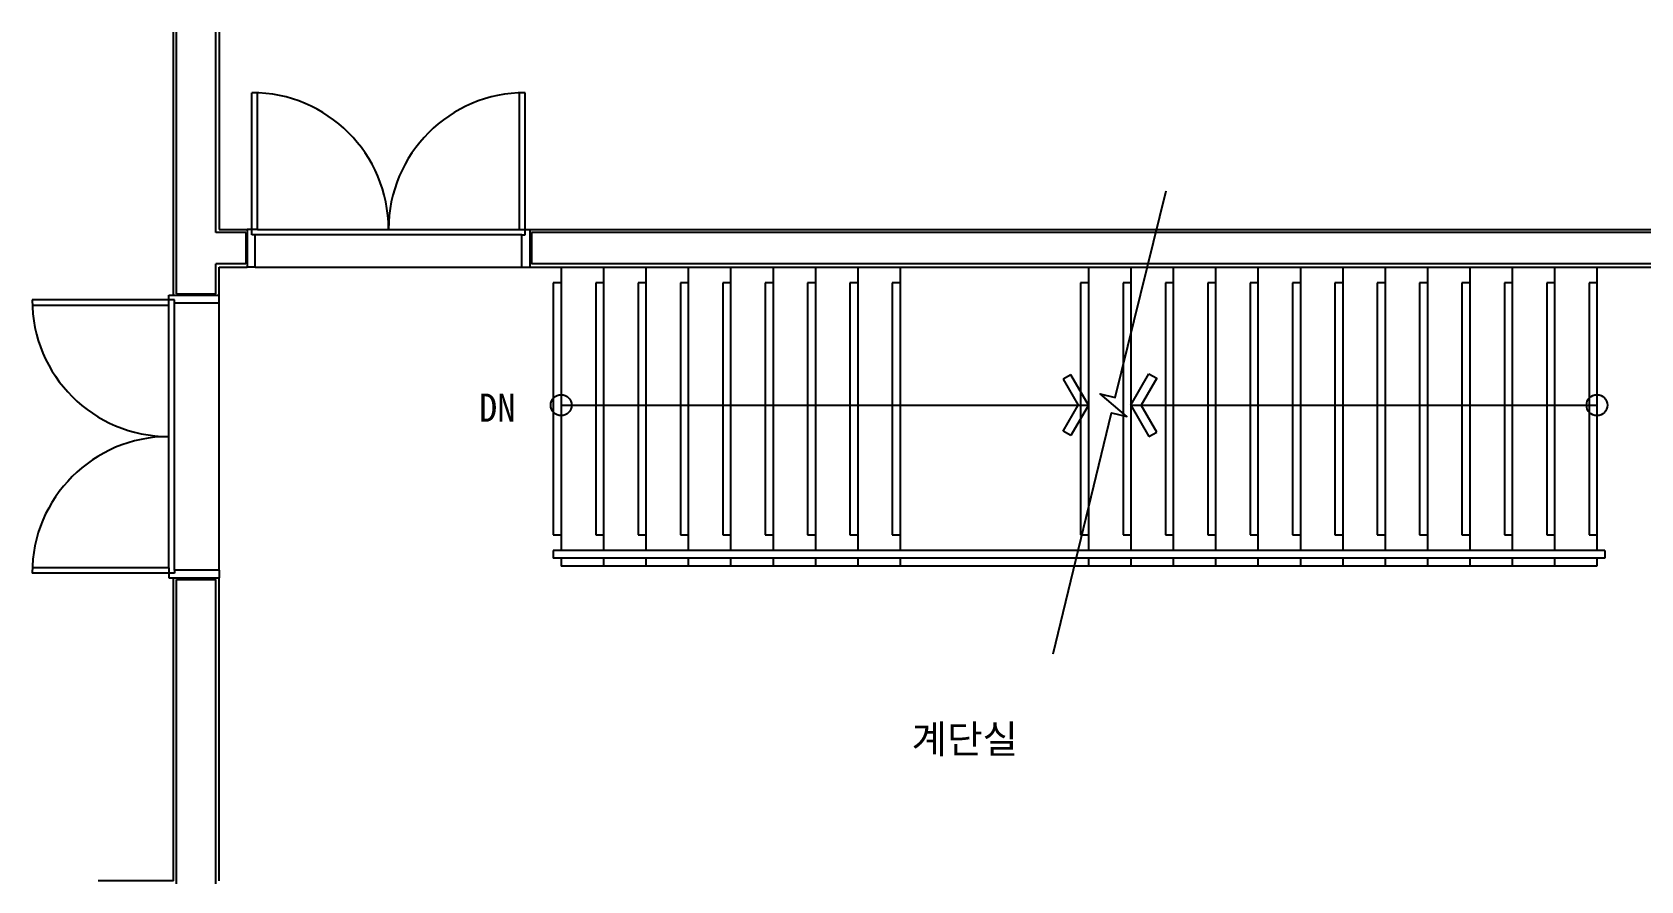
# Model space of a CAD drawing. Header units: millimetres. Extents: x -3836 to 39287, y 33494 to 72930.
# Drawn here: x 13743 to 23993, y 56559 to 61965 of the extents above; entities that cross this region are included whole.
import ezdxf
from ezdxf.enums import TextEntityAlignment as Align

# ---------------------------------------------------------------- set-up
doc = ezdxf.new("R2010")
doc.units = ezdxf.units.MM
doc.layers.add('TZ-BASE', color=253, linetype='Continuous')
doc.styles.get("Standard").update_dxf_attribs({"font": 'GulimChe.ttf'})

msp = doc.modelspace()

# ---------------------------------------------------------------- linework, layer by layer
at = {"layer": 'TZ-BASE'}
for p, q in [((14643.5, 60289.4), (14643.5, 61965.4)), ((14663.5, 60299.4), (14663.5, 61965.4)), ((14913.5, 60689.4), (14913.5, 61965.4)), ((14933.5, 61965.4), (14933.5, 60709.4)), ((15142.9, 60709.4), (15142.9, 61580)), ((15178.1, 60709.4), (15178.1, 61579.3)), ((16848.9, 60709.4), (16848.9, 61579.3)), ((16884.1, 60709.4), (16884.1, 61580)), ((15103.5, 60689.4), (14913.5, 60689.4)), ((14933.5, 60709.4), (15113.5, 60709.4)), ((15103.5, 60689.4), (15103.5, 60489.4)), ((15113.5, 60709.4), (15113.5, 60469.4)), ((15142.9, 60709.4), (15113.5, 60709.4)), ((15178.1, 60709.4), (15142.9, 60709.4)), ((15142.9, 60673.5), (15142.9, 60709.4)), ((15178.1, 60709.4), (16848.9, 60709.4)), ((16848.9, 60709.4), (16884.1, 60709.4)), ((16884.1, 60673.5), (16884.1, 60709.4)), ((16884.1, 60709.4), (16913.5, 60709.4)), ((16913.5, 60709.4), (16913.5, 60469.4)), ((16913.5, 60709.4), (26693.5, 60709.4)), ((26713.5, 60689.4), (16923.5, 60689.4)), ((16923.5, 60689.4), (16923.5, 60489.4)), ((15163.4, 60673.5), (15142.9, 60673.5)), ((15163.4, 60469.4), (15163.4, 60673.5)), ((16863.6, 60673.5), (15163.4, 60673.5)), ((16863.6, 60469.4), (16863.6, 60673.5)), ((16863.6, 60673.5), (16884.1, 60673.5)), ((15103.5, 60489.4), (14913.5, 60489.4)), ((14913.5, 60299.4), (14913.5, 60489.4)), ((26913.5, 60489.4), (16923.5, 60489.4)), ((14933.5, 60289.4), (14933.5, 60469.4)), ((14933.5, 60469.4), (15113.5, 60469.4)), ((15163.4, 60469.4), (15113.5, 60469.4)), ((15163.4, 60469.4), (16863.6, 60469.4)), ((16863.6, 60469.4), (16913.5, 60469.4)), ((16863.6, 60469.4), (16913.5, 60469.4)), ((16913.5, 60469.4), (26813.5, 60469.4)), ((17113.5, 60469.4), (17113.5, 58664.4)), ((17383.5, 60469.4), (17383.5, 58664.4)), ((17653.5, 60469.4), (17653.5, 58664.4)), ((17923.5, 60469.4), (17923.5, 58664.4)), ((18193.5, 60469.4), (18193.5, 58664.4)), ((18463.5, 60469.4), (18463.5, 58664.4)), ((18733.5, 60469.4), (18733.5, 58664.4)), ((19003.5, 60469.4), (19003.5, 58664.4)), ((19273.5, 60469.4), (19273.5, 58664.4)), ((20473.5, 60469.4), (20473.5, 58664.4)), ((20743.5, 60469.4), (20743.5, 58664.4)), ((21013.5, 60469.4), (21013.5, 58664.4)), ((21283.5, 60469.4), (21283.5, 58664.4)), ((21553.5, 60469.4), (21553.5, 58664.4)), ((21823.5, 60469.4), (21823.5, 58664.4)), ((22093.5, 60469.4), (22093.5, 58664.4)), ((22363.5, 60469.4), (22363.5, 58664.4)), ((22633.5, 60469.4), (22633.5, 58664.4)), ((22903.5, 60469.4), (22903.5, 58664.4)), ((23173.5, 60469.4), (23173.5, 58664.4)), ((23443.5, 60469.4), (23443.5, 58664.4)), ((23713.5, 60469.4), (23713.5, 58664.4)), ((14613.5, 60289.4), (14933.5, 60289.4)), ((14613.5, 60260), (14613.5, 60289.4)), ((14663.5, 60299.4), (14913.5, 60299.4)), ((14933.5, 60239.5), (14933.5, 60289.4)), ((17063.5, 60369.4), (17063.5, 58764.4)), ((17113.5, 60369.4), (17063.5, 60369.4)), ((17383.5, 60369.4), (17333.5, 60369.4)), ((17333.5, 60369.4), (17333.5, 58764.4)), ((17653.5, 60369.4), (17603.5, 60369.4)), ((17603.5, 60369.4), (17603.5, 58764.4)), ((17923.5, 60369.4), (17873.5, 60369.4)), ((17873.5, 60369.4), (17873.5, 58764.4)), ((18193.5, 60369.4), (18143.5, 60369.4)), ((18143.5, 60369.4), (18143.5, 58764.4)), ((18463.5, 60369.4), (18413.5, 60369.4)), ((18413.5, 60369.4), (18413.5, 58764.4)), ((18733.5, 60369.4), (18683.5, 60369.4)), ((18683.5, 60369.4), (18683.5, 58764.4)), ((19003.5, 60369.4), (18953.5, 60369.4)), ((18953.5, 60369.4), (18953.5, 58764.4)), ((19273.5, 60369.4), (19223.5, 60369.4)), ((19223.5, 60369.4), (19223.5, 58764.4)), ((20473.5, 60369.4), (20423.5, 60369.4)), ((20423.5, 60369.4), (20423.5, 58764.4)), ((20743.5, 60369.4), (20693.5, 60369.4)), ((20693.5, 60369.4), (20693.5, 58764.4)), ((21013.5, 60369.4), (20963.5, 60369.4)), ((20963.5, 60369.4), (20963.5, 58764.4)), ((21283.5, 60369.4), (21233.5, 60369.4)), ((21233.5, 60369.4), (21233.5, 58764.4)), ((21553.5, 60369.4), (21503.5, 60369.4)), ((21503.5, 60369.4), (21503.5, 58764.4)), ((21823.5, 60369.4), (21773.5, 60369.4)), ((21773.5, 60369.4), (21773.5, 58764.4)), ((22093.5, 60369.4), (22043.5, 60369.4)), ((22043.5, 60369.4), (22043.5, 58764.4)), ((22363.5, 60369.4), (22313.5, 60369.4)), ((22313.5, 60369.4), (22313.5, 58764.4)), ((22633.5, 60369.4), (22583.5, 60369.4)), ((22583.5, 60369.4), (22583.5, 58764.4)), ((22903.5, 60369.4), (22853.5, 60369.4)), ((22853.5, 60369.4), (22853.5, 58764.4)), ((23173.5, 60369.4), (23123.5, 60369.4)), ((23123.5, 60369.4), (23123.5, 58764.4)), ((23443.5, 60369.4), (23393.5, 60369.4)), ((23393.5, 60369.4), (23393.5, 58764.4)), ((23713.5, 60369.4), (23663.5, 60369.4)), ((23663.5, 60369.4), (23663.5, 58764.4)), ((14613.5, 60260), (13742.9, 60260)), ((14613.5, 60224.8), (13743.6, 60224.8)), ((14613.5, 60224.8), (14613.5, 60260)), ((14649.4, 60260), (14613.5, 60260)), ((14613.5, 58554), (14613.5, 60224.8)), ((14649.4, 60239.5), (14649.4, 60260)), ((14933.5, 60239.5), (14649.4, 60239.5)), ((14649.4, 58539.3), (14649.4, 60239.5)), ((14933.5, 58539.3), (14933.5, 60239.5)), ((20361.5, 59783.4), (20311.8, 59754.7)), ((20473.5, 59589.4), (20361.5, 59783.4)), ((20743.5, 59589.4), (20858.8, 59789.2)), ((20908.5, 59760.5), (20809.5, 59589)), ((20858.8, 59789.2), (20908.5, 59760.5)), ((20311.8, 59754.7), (20407.5, 59589)), ((17113.5, 59589.4), (20473.5, 59589.4)), ((20311.8, 59424.1), (20407.5, 59589.8)), ((20473.5, 59589.4), (20361.5, 59395.4)), ((20743.5, 59589.4), (23713.5, 59589.4)), ((20743.5, 59589.4), (20858.8, 59389.6)), ((20908.5, 59418.3), (20809.5, 59589.8)), ((20361.5, 59395.4), (20311.8, 59424.1)), ((20858.8, 59389.6), (20908.5, 59418.3)), ((17063.5, 58764.4), (17113.5, 58764.4)), ((17333.5, 58764.4), (17383.5, 58764.4)), ((17603.5, 58764.4), (17653.5, 58764.4)), ((17873.5, 58764.4), (17923.5, 58764.4)), ((18143.5, 58764.4), (18193.5, 58764.4)), ((18413.5, 58764.4), (18463.5, 58764.4)), ((18683.5, 58764.4), (18733.5, 58764.4)), ((18953.5, 58764.4), (19003.5, 58764.4)), ((19223.5, 58764.4), (19273.5, 58764.4)), ((20423.5, 58764.4), (20473.5, 58764.4)), ((20693.5, 58764.4), (20743.5, 58764.4)), ((20963.5, 58764.4), (21013.5, 58764.4)), ((21233.5, 58764.4), (21283.5, 58764.4)), ((21503.5, 58764.4), (21553.5, 58764.4)), ((21773.5, 58764.4), (21823.5, 58764.4)), ((22043.5, 58764.4), (22093.5, 58764.4)), ((22313.5, 58764.4), (22363.5, 58764.4)), ((22583.5, 58764.4), (22633.5, 58764.4)), ((22853.5, 58764.4), (22903.5, 58764.4)), ((23123.5, 58764.4), (23173.5, 58764.4)), ((23393.5, 58764.4), (23443.5, 58764.4)), ((23663.5, 58764.4), (23713.5, 58764.4)), ((23763.5, 58664.4), (17063.5, 58664.4)), ((17063.5, 58664.4), (17063.5, 58614.4)), ((23763.5, 58664.4), (23763.5, 58614.4)), ((14613.5, 58554), (13743.6, 58554)), ((14613.5, 58554), (14613.5, 58518.8)), ((14933.5, 58539.3), (14649.4, 58539.3)), ((14649.4, 58539.3), (14649.4, 58518.8)), ((14933.5, 58539.3), (14933.5, 58489.4)), ((23763.5, 58614.4), (17063.5, 58614.4)), ((17113.5, 58614.4), (17113.5, 58564.4)), ((23713.5, 58564.4), (17113.5, 58564.4)), ((17383.5, 58614.4), (17383.5, 58564.4)), ((17653.5, 58614.4), (17653.5, 58564.4)), ((17923.5, 58614.4), (17923.5, 58564.4)), ((18193.5, 58614.4), (18193.5, 58564.4)), ((18463.5, 58614.4), (18463.5, 58564.4)), ((18733.5, 58614.4), (18733.5, 58564.4)), ((19003.5, 58614.4), (19003.5, 58564.4)), ((19273.5, 58614.4), (19273.5, 58564.4)), ((20473.5, 58614.4), (20473.5, 58564.4)), ((20743.5, 58614.4), (20743.5, 58564.4)), ((21013.5, 58614.4), (21013.5, 58564.4)), ((21283.5, 58614.4), (21283.5, 58564.4)), ((21553.5, 58614.4), (21553.5, 58564.4)), ((21823.5, 58614.4), (21823.5, 58564.4)), ((22093.5, 58614.4), (22093.5, 58564.4)), ((22363.5, 58614.4), (22363.5, 58564.4)), ((22633.5, 58614.4), (22633.5, 58564.4)), ((22903.5, 58614.4), (22903.5, 58564.4)), ((23173.5, 58614.4), (23173.5, 58564.4)), ((23443.5, 58614.4), (23443.5, 58564.4)), ((23713.5, 58614.4), (23713.5, 58564.4)), ((14613.5, 58518.8), (13742.9, 58518.8)), ((14649.4, 58518.8), (14613.5, 58518.8)), ((14613.5, 58518.8), (14613.5, 58489.4)), ((14613.5, 58489.4), (14933.5, 58489.4)), ((14643.5, 56559.4), (14643.5, 58489.4)), ((14663.5, 56539.4), (14663.5, 58479.4)), ((14663.5, 58479.4), (14913.5, 58479.4)), ((14913.5, 56539.4), (14913.5, 58479.4)), ((14933.5, 56559.4), (14933.5, 58489.4)), ((14643.5, 56559.4), (14163.5, 56559.4))]:
    msp.add_line(p, q, dxfattribs=at)
msp.add_lwpolyline([(20247.7, 58006.3), (20620.2, 59540.9), (20717.3, 59516.9), (20547, 59661.9), (20644.1, 59638), (20969.2, 60955.7)], dxfattribs=at)
for centre in [(17113.5, 59589.4), (23713.5, 59589.4)]:
    msp.add_circle(centre, 66.7, dxfattribs=at)
for centre, start, end in [((15142.9, 60709.4), 0, 90), ((16884.1, 60709.4), 90, 180), ((14613.5, 60260), 180, 270), ((14613.5, 58518.8), 90, 180)]:
    msp.add_arc(centre, 870.6, start, end, dxfattribs=at)

# ---------------------------------------------------------------- texts
msp.add_text('DN', height=180, rotation=360, dxfattribs=at).set_placement((16706.6, 59573.6), align=Align.MIDDLE)
msp.add_text('계단실', height=180, rotation=0, dxfattribs=at).set_placement((19685.3, 57372.4), align=Align.CENTER)

doc.saveas('drawing.dxf')
